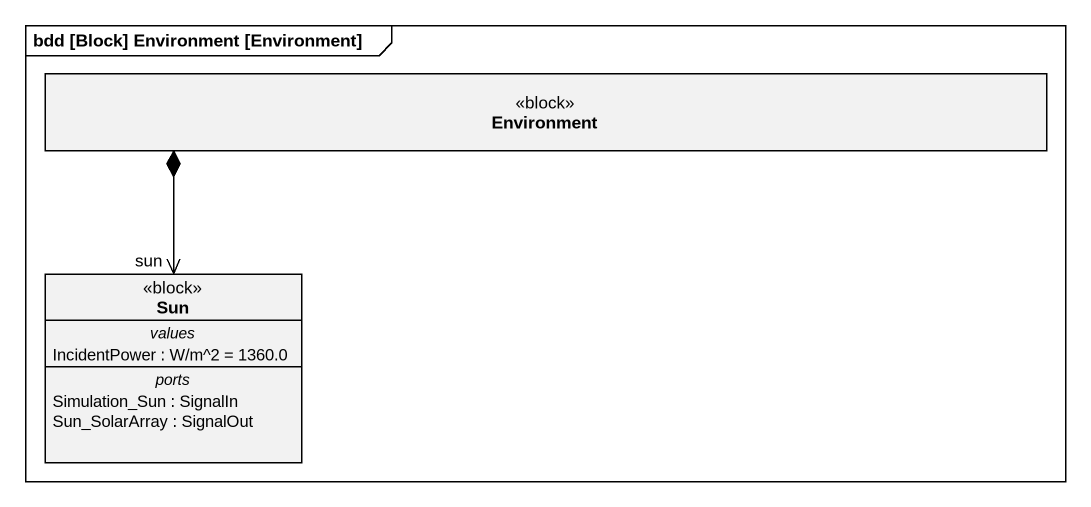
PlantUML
@startuml
mainframe bdd [Block] Environment [Environment]
hide circle
hide empty members
class Environment <<block>>
class Sun <<block>> {
  -- values --
  IncidentPower : W/m^2 = 1360.0
  -- ports --
  Simulation_Sun : SignalIn
  Sun_SolarArray : SignalOut
}
Environment *--> "sun" Sun
@enduml
